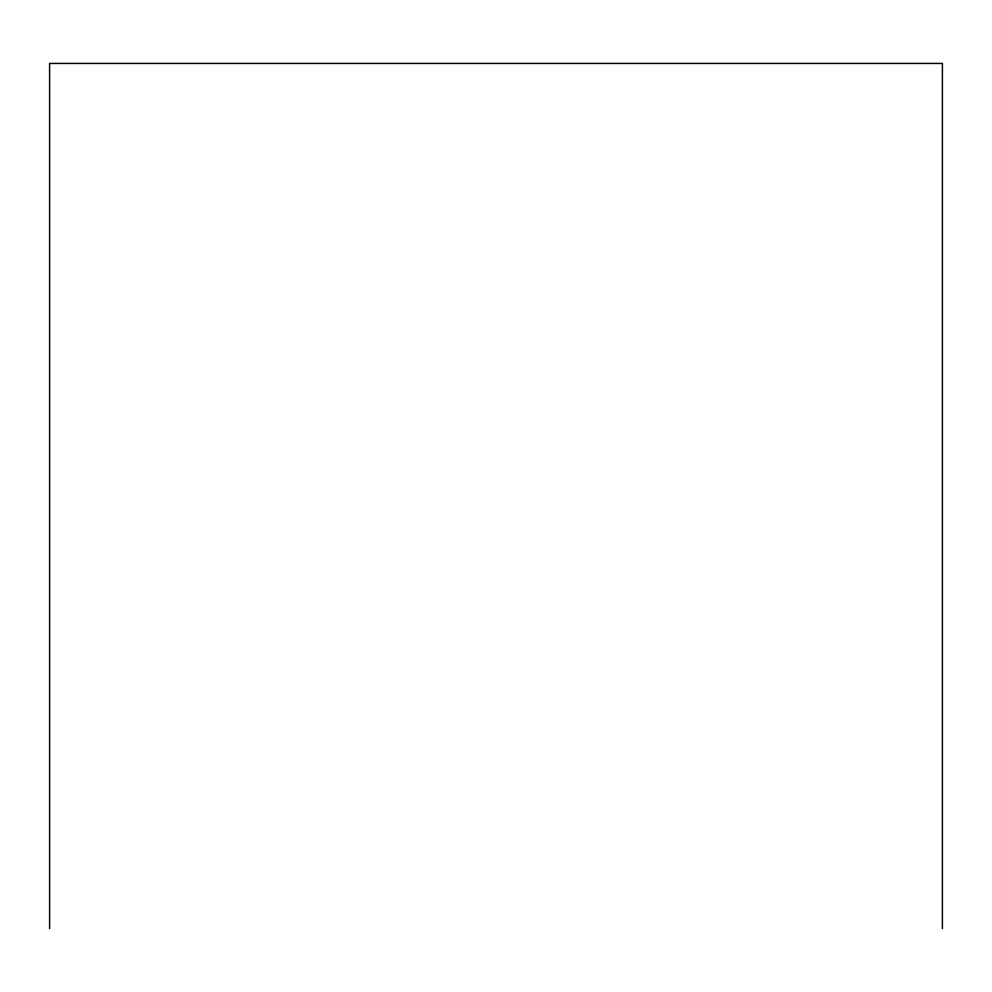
<?xml version="1.0" encoding="UTF-8"?>
<svg xmlns="http://www.w3.org/2000/svg" width="992" height="992" viewBox="0 0 992 992"><rect width="100%" height="100%" fill="white"/><g stroke="black" fill="none" stroke-linecap="round" stroke-linejoin="round"><path stroke-width="1.49" d="M942.4 928.562L942.4 63.438L49.6 63.438L49.6 928.562"/></g></svg>
